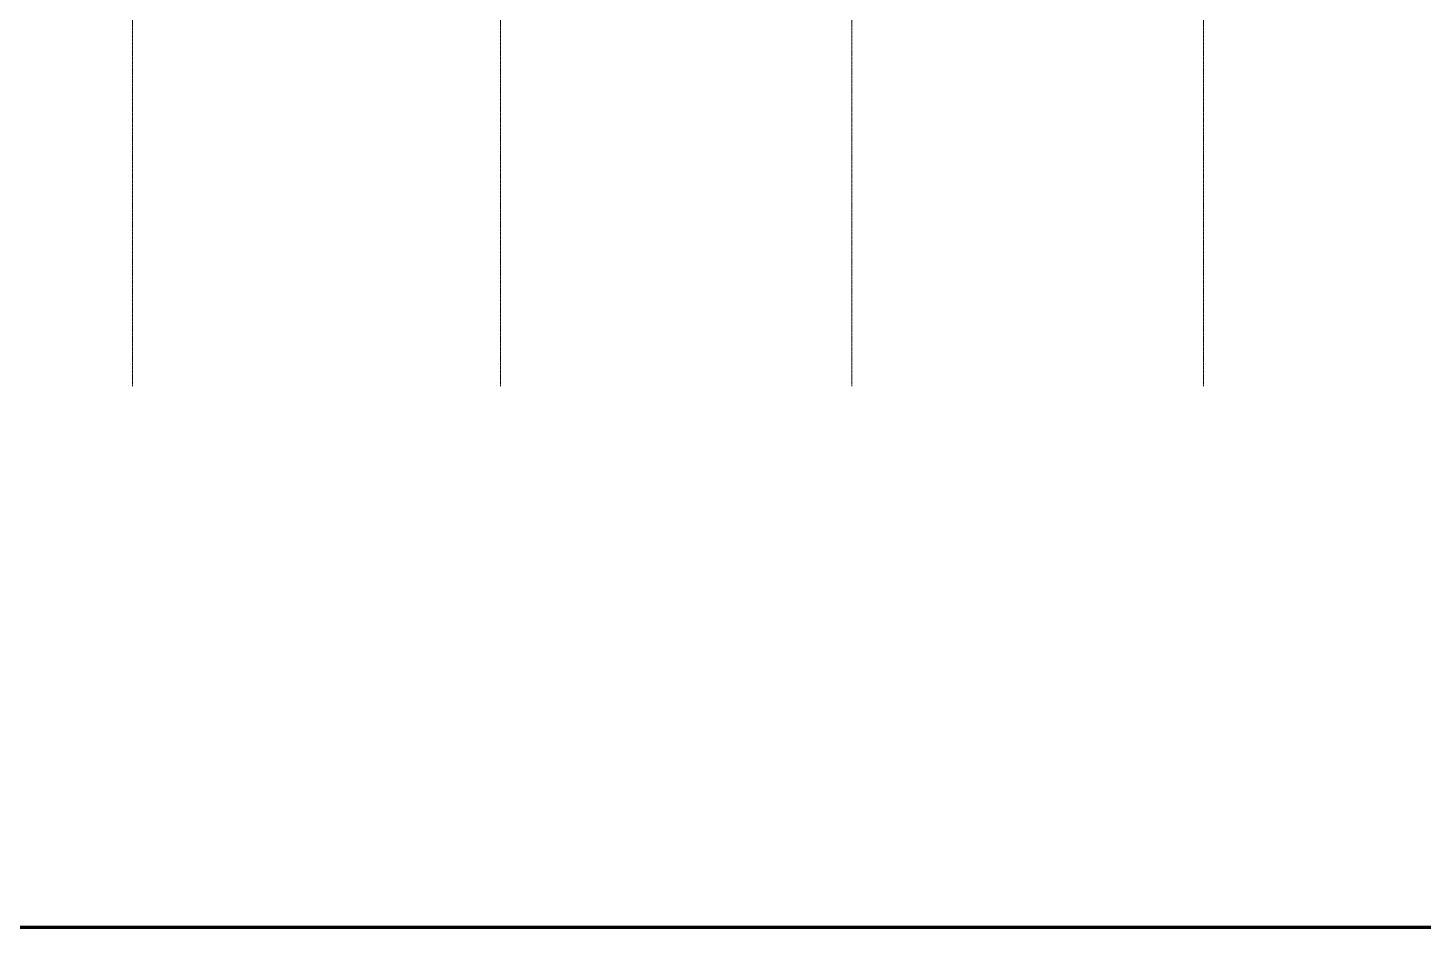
# Model space of a CAD drawing. Header units: millimetres. Extents: x 0 to 79600, y 0 to 55400.
# Drawn here: x 25405 to 50810, y 0 to 16374 of the extents above; entities that cross this region are included whole.
import ezdxf

# ---------------------------------------------------------------- set-up
doc = ezdxf.new("R2010")
doc.units = ezdxf.units.MM
doc.header["$LTSCALE"] = 50
doc.linetypes.add('CENTER', pattern=[2, 1.25, -0.25, 0.25, -0.25])
doc.layers.add('GRID', color=7, linetype='CENTER', lineweight=5)
doc.layers.add('TTL', color=6, linetype='Continuous', lineweight=140)

msp = doc.modelspace()

# ---------------------------------------------------------------- linework, layer by layer
at = {"layer": 'GRID', "ltscale": 0.2}
for p, q in [((27309.6, 9850.7), (27309.6, 40454.4)), ((34009.6, 9850.7), (34009.6, 40454.4)), ((40409.6, 9850.7), (40409.6, 40454.4)), ((46809.6, 9850.7), (46809.6, 40454.4))]:
    msp.add_line(p, q, dxfattribs=at)
at = {"layer": 'TTL'}
msp.add_lwpolyline([(0, 0), (79600, 0), (79600, 55400), (0, 55400)], close=True, dxfattribs=at)

doc.saveas('drawing.dxf')
